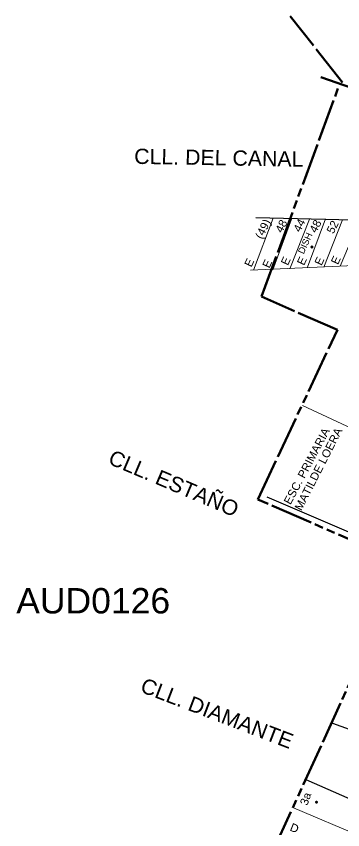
# Model space of a CAD drawing. Header units: inches. Extents: x 1659 to 2293, y 398 to 978.
# Drawn here: x 1875.8 to 1952.3, y 708.9 to 899.8 of the extents above; entities that cross this region are included whole.
import ezdxf

# ---------------------------------------------------------------- set-up
doc = ezdxf.new("R2010")
doc.units = ezdxf.units.IN
doc.header["$MEASUREMENT"] = 0
doc.linetypes.add('TLSIGC_004', pattern=[7, 4, -1, 1, -1])
doc.linetypes.add('TLSIGC_007', pattern=[28, 10, -1, 10, -1, 2, -1, 2, -1])
for name, color, linetype, lineweight in [('CLASIFICACION TIPO COMERCIAL TERCERA', 156, 'Continuous', 9), ('CLASIFICACION TIPO RESIDENCIAL C', 156, 'Continuous', 9), ('CLASIFICACION TIPO RESIDENCIAL E', 156, 'Continuous', 9), ('CLIENTES RESIDENCIALES D', 82, 'TLSIGC_004', 9), ('CLIENTES RESIDENCIALES E', 82, 'TLSIGC_004', 9), ('DISTRITO', 42, 'TLSIGC_007', 60), ('LOTIFICACION 2003', 252, 'Continuous', 15), ('NOMBRE DE CALLES', 92, 'TLSIGC_017', 5), ('NUMEROS OFICIALES', 92, 'Continuous', 5), ('PLANIMETRIA 2003', 12, 'Continuous', 30)]:
    doc.layers.add(name, color=color, linetype=linetype, lineweight=lineweight)
doc.styles.get("Standard").update_dxf_attribs({"font": 'arial.ttf'})
doc.linetypes.add('TLSIGC_017', pattern='A,0.5,["=",Standard,S=1.6,R=0,X=-0.2,Y=-0.8],0.5', length=1)

msp = doc.modelspace()

# ---------------------------------------------------------------- hatches: boundary and pattern name
at = {"layer": 'CLIENTES RESIDENCIALES D'}
h = msp.add_hatch(color=256, dxfattribs=at)
edge = h.paths.add_edge_path()
edge.add_arc((1946.16, 715.33), 0.367, 0, 360)
at = {"layer": 'CLIENTES RESIDENCIALES E'}
h = msp.add_hatch(color=256, dxfattribs=at)
edge = h.paths.add_edge_path()
edge.add_arc((1945.09, 845.63), 0.367, 0, 360)

# ---------------------------------------------------------------- linework, layer by layer
at = {"layer": 'DISTRITO'}
for p, q in [((1952.28, 884.25), (1940.01, 899.78)), ((1983.11, 873.08), (1947, 885.54))]:
    msp.add_line(p, q, dxfattribs=at)
msp.add_lwpolyline([(1919.85, 668.48), (1957.32, 750.72), (1961.3, 748.99), (1970.54, 769.75), (1932.4, 786.4), (1951.04, 826.16), (1933.27, 833.98), (1951.61, 883.93), (1985.01, 872.51), (2024.9, 858.93), (2048.86, 849.62), (2062.36, 841.57), (2081.43, 830.91), (2101.54, 819.15), (2136.68, 806.1), (2150.84, 784.49), (2219.79, 635.01)], dxfattribs=at)
at = {"layer": 'LOTIFICACION 2003'}
for p, q in [((1935.97, 852.37), (1931.38, 840.21)), ((1940.33, 852.18), (1935.92, 840.26)), ((1944.52, 852.15), (1939.9, 840.51)), ((1948.26, 852.26), (1944.04, 840.9)), ((1952.27, 851.98), (1947.84, 840.89)), ((1956.23, 851.81), (1951.73, 841.16)), ((1994.96, 784.17), (1942.85, 808.42)), ((1957.56, 706.89), (1940.73, 713.97))]:
    msp.add_line(p, q, dxfattribs=at)
msp.add_lwpolyline([(1930.65, 840.23), (1974.14, 842.15), (1974.02, 842.09)], dxfattribs=at)
at = {"layer": 'PLANIMETRIA 2003'}
for points in [[(1931.92, 852.57), (1990.36, 851.16), (1999.86, 850.05), (2008.26, 847.27), (2022.07, 838.35), (1985.49, 765.11), (1934.58, 786.95)], [(1958.65, 766.67), (1981.05, 756.23), (1969.91, 729.05), (1965.34, 728.22), (1950.02, 733.8)], [(1943.65, 720.64), (1960.36, 713.34), (1929.3, 644.71), (1899.28, 655.14)]]:
    msp.add_lwpolyline(points, dxfattribs=at)

# ---------------------------------------------------------------- texts
at = {"layer": 'CLASIFICACION TIPO COMERCIAL TERCERA'}
for s, height, rotation, p in [('ESC. PRIMARIA ', 1.9064, 62, (1940.05, 785.01)), ('MATILDE LOERA', 1.9064, 63, (1942.61, 783.59)), ('3a', 1.906, 71, (1944.01, 714.42))]:
    msp.add_text(s, height=height, rotation=rotation, dxfattribs=at).set_placement(p)
at = {"layer": 'CLASIFICACION TIPO RESIDENCIAL C'}
msp.add_text('DISH', height=1.549, rotation=66, dxfattribs=at).set_placement((1943.15, 843.84))
at = {"layer": 'CLASIFICACION TIPO RESIDENCIAL E'}
for s, rotation, p in [('E', 65, (1930.88, 840.76)), ('E', 65, (1935.09, 840.51)), ('E', 65, (1939.43, 841.15)), ('E', 65, (1943.22, 841.15)), ('E', 65, (1947.32, 841.12)), ('E', 65, (1951.17, 841.34)), ('D', 338, (1939.75, 708.73))]:
    msp.add_text(s, height=1.91, rotation=rotation, dxfattribs=at).set_placement(p)
at = {"layer": 'DISTRITO'}
msp.add_text('AUD0126', height=5.958, dxfattribs=at).set_placement((1875.76, 759.63))
at = {"layer": 'NOMBRE DE CALLES'}
for s, rotation, p in [('CLL. DEL CANAL', 359, (1903.39, 865.15)), ('CLL. ESTAÑO', 337, (1897.06, 794.86)), ('CLL. DIAMANTE', 339, (1904.59, 741.31))]:
    msp.add_text(s, height=3.5745, rotation=rotation, dxfattribs=at).set_placement(p)
at = {"layer": 'NUMEROS OFICIALES'}
for s, p in [('(49)', (1933.37, 847.33)), ('48', (1938.07, 848.78)), ('44', (1942.3, 848.95)), ('48', (1946.07, 848.76)), ('52', (1950.1, 848.57))]:
    msp.add_text(s, height=1.906, rotation=63, dxfattribs=at).set_placement(p)

doc.saveas('drawing.dxf')
